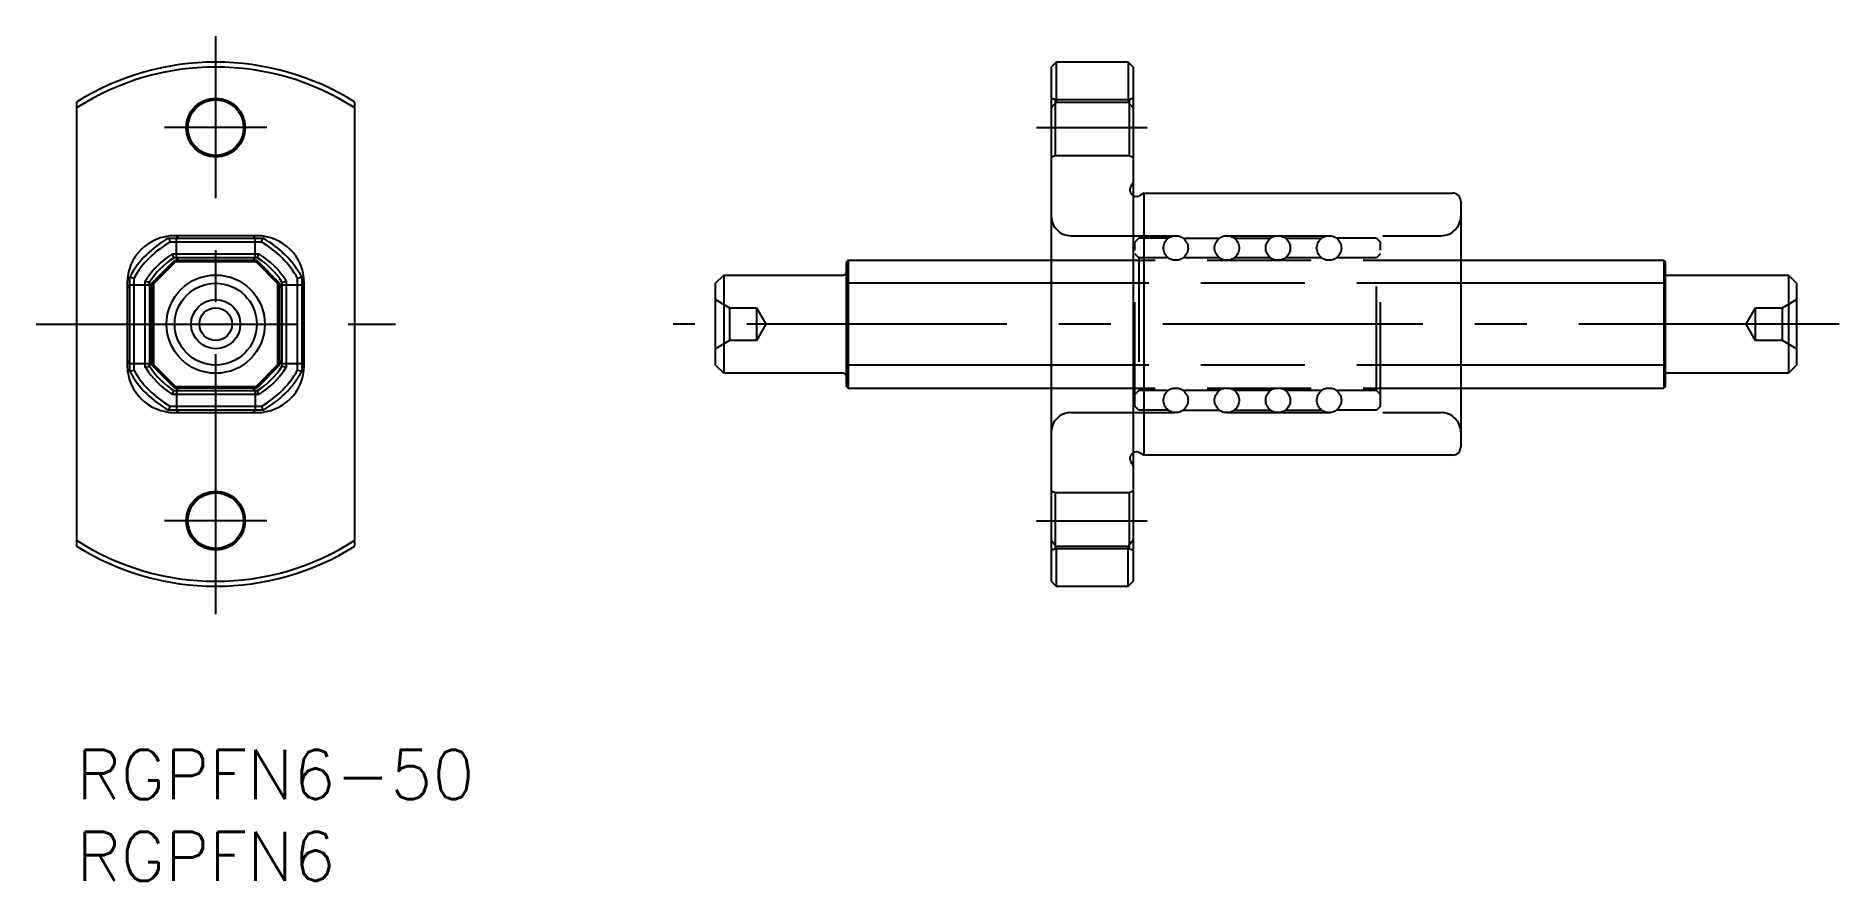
# Model space of a CAD drawing. Extents: x -2 to 108, y -8 to 44.
import ezdxf

# ---------------------------------------------------------------- set-up
doc = ezdxf.new("R2010")
doc.units = 0
doc.header["$LTSCALE"] = 0.5
doc.linetypes.add('CENTER', pattern=[50.8, 31.75, -6.35, 6.35, -6.35])
doc.linetypes.add('DASHED', pattern=[19.05, 12.7, -6.35])
for name, color, linetype in [('MSM_CENTER', 1, 'CENTER'), ('MSM_CONTINUOUS', 7, 'CONTINUOUS'), ('MSM_DASHED', 4, 'DASHED'), ('MSM_PART_NUMBER', 7, 'CONTINUOUS')]:
    doc.layers.add(name, color=color, linetype=linetype)
doc.styles.get("Standard").update_dxf_attribs({"font": 'txt.shx', "height": 3, "bigfont": 'bigfont.shx'})

# ---------------------------------------------------------------- blocks, each defined once
blk = doc.blocks.new('*U1')
at = {"layer": 'MSM_PART_NUMBER'}
blk.add_text('RGPFN6-50', height=3, dxfattribs=at).set_placement((0, -3))

msp = doc.modelspace()

# ---------------------------------------------------------------- linework, layer by layer
at = {"layer": 'MSM_CENTER'}
for p, q in [((8.5, 8.3), (8.5, 43.59)), ((11.62, 38), (5.38, 38)), ((58.61, 38), (65.36, 38)), ((-2.47, 26), (19.47, 26)), ((107.6, 26), (36.42, 26)), ((11.62, 14), (5.38, 14)), ((58.61, 14), (65.36, 14))]:
    msp.add_line(p, q, dxfattribs=at)
at = {"layer": 'MSM_CONTINUOUS'}
for p, q in [((59.81, 42), (59.51, 41.7)), ((64.21, 42), (59.81, 42)), ((59.81, 42), (59.81, 39.56)), ((64.51, 41.7), (64.21, 42)), ((64.21, 42), (64.21, 39.56)), ((59.51, 41.7), (59.51, 10.3)), ((64.51, 41.7), (64.51, 10.3)), ((0, 39.56), (0, 12.44)), ((17, 12.44), (17, 39.56)), ((59.51, 39.2), (59.81, 39.56)), ((59.81, 39.56), (64.21, 39.56)), ((64.51, 39.2), (64.21, 39.56)), ((65.16, 34), (64.91, 33.85)), ((65.16, 34), (84.01, 34)), ((65.16, 34), (65.16, 18)), ((84.51, 33.5), (84.51, 18.5)), ((5.63, 31.25), (11.38, 31.25)), ((5.63, 31.25), (5.71, 31)), ((11.3, 31), (5.71, 31)), ((11.01, 31.4), (5.99, 31.4)), ((11.3, 31), (11.38, 31.25)), ((4.6, 28.5), (6, 29.9)), ((6.04, 29.8), (4.7, 28.46)), ((5.86, 30.3), (11.14, 30.3)), ((5.95, 30.05), (5.86, 30.3)), ((11.05, 30.05), (5.95, 30.05)), ((6, 29.9), (11, 29.9)), ((6.04, 29.8), (6, 29.9)), ((10.96, 29.8), (6.04, 29.8)), ((10.96, 29.8), (11, 29.9)), ((10.96, 29.8), (12.3, 28.46)), ((11, 29.9), (12.4, 28.5)), ((11.05, 30.05), (11.14, 30.3)), ((47.11, 29.9), (47.01, 29.8)), ((47.01, 22.2), (47.01, 29.8)), ((47.11, 29.9), (59.51, 29.9)), ((47.11, 29.9), (47.11, 22.1)), ((84.51, 29.9), (96.91, 29.9)), ((96.91, 29.9), (96.91, 22.1)), ((96.91, 29.9), (97.01, 29.8)), ((97.01, 22.2), (97.01, 29.8)), ((3.25, 23.12), (3.25, 28.88)), ((3.25, 28.88), (3.5, 28.8)), ((3.5, 28.8), (3.5, 23.2)), ((4.2, 23.36), (4.2, 28.64)), ((4.2, 28.64), (4.45, 28.55)), ((12.55, 28.55), (12.8, 28.64)), ((12.8, 28.64), (12.8, 23.36)), ((13.5, 28.8), (13.75, 28.88)), ((13.5, 23.2), (13.5, 28.8)), ((13.75, 28.88), (13.75, 23.12)), ((39.01, 28.5), (39.51, 29)), ((39.51, 29), (46.81, 29)), ((39.51, 29), (39.51, 23)), ((97.01, 29), (104.51, 29)), ((104.51, 29), (104.51, 23)), ((105.01, 28.5), (104.51, 29)), ((3.1, 28.51), (3.1, 23.44)), ((4.45, 28.55), (4.45, 23.45)), ((4.6, 23.5), (4.6, 28.5)), ((4.6, 28.5), (4.7, 28.46)), ((4.7, 28.46), (4.7, 23.54)), ((12.3, 28.46), (12.4, 28.5)), ((12.3, 23.54), (12.3, 28.46)), ((12.4, 28.5), (12.4, 23.5)), ((12.55, 23.45), (12.55, 28.55)), ((13.9, 23.49), (13.9, 28.51)), ((39.01, 23.5), (39.01, 28.5)), ((47.11, 28.5), (47.01, 28.46)), ((59.51, 28.5), (47.11, 28.5)), ((96.91, 28.5), (84.51, 28.5)), ((96.91, 28.5), (97.01, 28.46)), ((105.01, 28.5), (105.01, 23.5)), ((3.25, 23.12), (3.5, 23.2)), ((4.2, 23.36), (4.45, 23.45)), ((4.6, 23.5), (4.7, 23.54)), ((6, 22.1), (4.6, 23.5)), ((4.7, 23.54), (6.04, 22.2)), ((10.96, 22.2), (12.3, 23.54)), ((12.4, 23.5), (11, 22.1)), ((12.3, 23.54), (12.4, 23.5)), ((12.55, 23.45), (12.8, 23.36)), ((13.5, 23.2), (13.75, 23.12)), ((39.01, 23.5), (39.51, 23)), ((47.01, 23.54), (47.11, 23.5)), ((59.51, 23.5), (47.11, 23.5)), ((96.91, 23.5), (84.51, 23.5)), ((96.91, 23.5), (97.01, 23.54)), ((105.01, 23.5), (104.51, 23)), ((6, 22.1), (6.04, 22.2)), ((11, 22.1), (6, 22.1)), ((6.04, 22.2), (10.96, 22.2)), ((11, 22.1), (10.96, 22.2)), ((46.81, 23), (39.51, 23)), ((47.01, 22.2), (47.11, 22.1)), ((47.11, 22.1), (59.51, 22.1)), ((84.51, 22.1), (96.91, 22.1)), ((97.01, 22.2), (96.91, 22.1)), ((104.51, 23), (97.01, 23)), ((5.63, 20.75), (5.71, 21)), ((5.71, 21), (11.3, 21)), ((5.86, 21.7), (5.95, 21.95)), ((11.14, 21.7), (5.86, 21.7)), ((5.95, 21.95), (11.05, 21.95)), ((11.14, 21.7), (11.05, 21.95)), ((11.3, 21), (11.38, 20.75)), ((11.38, 20.75), (5.63, 20.75)), ((5.99, 20.6), (11.07, 20.6)), ((65.16, 18), (64.91, 18.15)), ((84.01, 18), (65.16, 18)), ((59.51, 12.8), (59.81, 12.44)), ((59.81, 12.44), (59.81, 10)), ((59.81, 12.44), (64.21, 12.44)), ((64.51, 12.8), (64.21, 12.44)), ((64.21, 10), (64.21, 12.44)), ((59.51, 10.3), (59.81, 10)), ((59.81, 10), (64.21, 10)), ((64.21, 10), (64.51, 10.3))]:
    msp.add_line(p, q, dxfattribs=at)
for centre, radius in [((8.5, 38), 1.8), ((8.5, 38), 1.7), ((8.5, 26), 3), ((8.5, 26), 2.5), ((8.5, 26), 1.5), ((8.5, 26), 1), ((8.5, 14), 1.8), ((8.5, 14), 1.7)]:
    msp.add_circle(centre, radius, dxfattribs=at)
for centre, radius, start, end in [((8.5, 26), 16, 57.91, 122.09), ((8.5, 26), 15.7, 57.2209, 122.7791), ((64.71, 34.2), 0.4, 240, 299.9554), ((84.01, 33.5), 0.5, 0, 90), ((5.99, 28.51), 2.89, 90, 180), ((8.5, 26), 5.99, 118.7119, 151.2881), ((8.5, 26), 5.73, 119.2148, 150.7852), ((6.3, 31.2), 0.2, 90, 165.5225), ((10.7, 31.2), 0.2, 14.4775, 90), ((11.01, 28.51), 2.89, 0, 90), ((8.5, 26), 5.73, 29.2148, 60.7852), ((8.5, 26), 5.99, 28.7119, 61.2881), ((8.5, 26), 5.04, 121.5278, 148.4722), ((8.5, 26), 4.79, 122.1973, 147.8027), ((6.3, 30.1), 0.2, 194.4776, 270), ((10.7, 30.1), 0.2, 270, 345.5224), ((8.5, 26), 4.79, 32.1973, 57.8027), ((8.5, 26), 5.04, 31.5278, 58.4722), ((46.81, 29.2), 0.2, 270, 0), ((3.3, 28.2), 0.2, 104.4775, 180), ((4.4, 28.2), 0.2, 360, 75.5224), ((12.6, 28.2), 0.2, 104.4776, 180), ((13.7, 28.2), 0.2, 0, 75.5225), ((3.3, 23.8), 0.2, 180, 255.5225), ((5.99, 23.49), 2.89, 181.1332, 269.9915), ((8.5, 26), 5.99, 208.7119, 241.2881), ((8.5, 26), 5.73, 209.2148, 240.7852), ((8.5, 26), 5.04, 211.5278, 238.4722), ((4.4, 23.8), 0.2, 284.4776, 0), ((8.5, 26), 4.79, 212.1973, 237.8027), ((11.01, 23.49), 2.89, 270.0197, 359.9915), ((8.5, 26), 4.79, 302.1973, 327.8027), ((8.5, 26), 5.04, 301.5278, 328.4722), ((8.5, 26), 5.73, 299.2148, 330.7852), ((8.5, 26), 5.99, 298.7119, 331.2881), ((12.6, 23.8), 0.2, 180, 255.5224), ((13.7, 23.8), 0.2, 284.4775, 0), ((6.3, 21.9), 0.2, 90, 165.5224), ((10.7, 21.9), 0.2, 14.4776, 90), ((46.81, 22.8), 0.2, 0, 90), ((6.3, 20.8), 0.2, 194.4775, 270), ((10.7, 20.8), 0.2, 270, 345.5225), ((64.71, 17.8), 0.4, 60, 120), ((84.01, 18.5), 0.5, 270, 0), ((8.5, 26), 15.7, 237.2209, 302.7791), ((8.5, 26), 16, 237.91, 302.09)]:
    msp.add_arc(centre, radius, start, end, dxfattribs=at)
at = {"layer": 'MSM_DASHED'}
for p, q in [((59.75, 39.7), (59.51, 39.8)), ((59.75, 39.7), (59.75, 36.3)), ((64.27, 39.7), (59.75, 39.7)), ((64.51, 39.8), (64.27, 39.7)), ((64.27, 39.7), (64.27, 36.3)), ((59.51, 36.2), (59.75, 36.3)), ((59.75, 36.3), (64.27, 36.3)), ((64.27, 36.3), (64.51, 36.2)), ((64.36, 34.4), (64.51, 34.65)), ((6.1, 30.1), (6.1, 31.2)), ((10.9, 30.1), (10.9, 31.2)), ((60.71, 31.4), (83.31, 31.4)), ((64.86, 31.25), (64.61, 31)), ((64.61, 21), (64.61, 31)), ((66.66, 31.25), (64.86, 31.25)), ((67.56, 31.25), (69.78, 31.25)), ((70.68, 31.25), (72.9, 31.25)), ((73.8, 31.25), (76.02, 31.25)), ((79.36, 31.25), (76.92, 31.25)), ((79.36, 31.25), (79.61, 31)), ((79.61, 21), (79.61, 31)), ((59.51, 29.9), (84.51, 29.9)), ((64.86, 30.05), (64.61, 30.3)), ((66.66, 30.05), (64.86, 30.05)), ((64.86, 30.05), (64.86, 21.95)), ((69.78, 30.05), (67.56, 30.05)), ((72.9, 30.05), (70.68, 30.05)), ((76.02, 30.05), (73.8, 30.05)), ((79.36, 30.05), (76.92, 30.05)), ((79.61, 30.3), (79.36, 30.05)), ((79.36, 21.95), (79.36, 30.05)), ((3.3, 28.4), (4.4, 28.4)), ((12.6, 28.4), (13.7, 28.4)), ((84.51, 28.5), (59.51, 28.5)), ((39.01, 27.5), (39.87, 27)), ((39.87, 27), (41.51, 27)), ((39.87, 27), (39.87, 25)), ((41.51, 27), (42.08, 26)), ((41.51, 27), (41.51, 25)), ((101.93, 26), (102.51, 27)), ((102.51, 27), (104.14, 27)), ((102.51, 25), (102.51, 27)), ((104.14, 27), (105.01, 27.5)), ((104.14, 25), (104.14, 27)), ((42.08, 26), (41.51, 25)), ((102.51, 25), (101.93, 26)), ((39.87, 25), (39.01, 24.5)), ((41.51, 25), (39.87, 25)), ((104.14, 25), (102.51, 25)), ((105.01, 24.5), (104.14, 25)), ((3.3, 23.6), (4.4, 23.6)), ((12.6, 23.6), (13.7, 23.6)), ((84.51, 23.5), (59.51, 23.5)), ((59.51, 22.1), (84.51, 22.1)), ((6.1, 21.9), (6.1, 20.8)), ((10.9, 21.9), (10.9, 20.8)), ((64.86, 21.95), (64.61, 21.7)), ((64.86, 20.75), (64.61, 21)), ((66.66, 21.95), (64.86, 21.95)), ((69.78, 21.95), (67.56, 21.95)), ((72.9, 21.95), (70.68, 21.95)), ((76.02, 21.95), (73.8, 21.95)), ((79.36, 21.95), (76.92, 21.95)), ((79.36, 21.95), (79.61, 21.7)), ((79.61, 21), (79.36, 20.75)), ((60.71, 20.6), (83.31, 20.6)), ((66.66, 20.75), (64.86, 20.75)), ((67.56, 20.75), (69.78, 20.75)), ((70.68, 20.75), (72.9, 20.75)), ((73.8, 20.75), (76.02, 20.75)), ((79.36, 20.75), (76.92, 20.75)), ((64.36, 17.6), (64.51, 17.35)), ((59.75, 15.7), (59.51, 15.8)), ((64.27, 15.7), (59.75, 15.7)), ((59.75, 15.7), (59.75, 12.3)), ((64.51, 15.8), (64.27, 15.7)), ((64.27, 15.7), (64.27, 12.3)), ((59.51, 12.2), (59.75, 12.3)), ((59.75, 12.3), (64.27, 12.3)), ((64.27, 12.3), (64.51, 12.2))]:
    msp.add_line(p, q, dxfattribs=at)
for centre in [(67.11, 30.65), (70.23, 30.65), (73.35, 30.65), (76.47, 30.65), (67.11, 21.35), (70.23, 21.35), (73.35, 21.35), (76.47, 21.35)]:
    msp.add_circle(centre, 0.75, dxfattribs=at)
for centre, radius, start, end in [((64.71, 34.2), 0.4, 149.9675, 240), ((60.71, 32.6), 1.2, 180, 270), ((83.31, 32.6), 1.2, 270, 0), ((6.3, 31.2), 0.2, 165.5225, 180), ((10.7, 31.2), 0.2, 0, 14.4775), ((6.3, 30.1), 0.2, 180, 194.4776), ((10.7, 30.1), 0.2, 345.5224, 0), ((3.3, 28.2), 0.2, 90, 104.4775), ((4.4, 28.2), 0.2, 75.5224, 90), ((12.6, 28.2), 0.2, 90, 104.4776), ((13.7, 28.2), 0.2, 75.5225, 90), ((3.3, 23.8), 0.2, 255.5225, 270), ((4.4, 23.8), 0.2, 270, 284.4776), ((12.6, 23.8), 0.2, 255.5224, 270), ((13.7, 23.8), 0.2, 270, 284.4775), ((6.3, 21.9), 0.2, 165.5224, 180), ((10.7, 21.9), 0.2, 360, 14.4776), ((6.3, 20.8), 0.2, 180, 194.4775), ((10.7, 20.8), 0.2, 345.5225, 360), ((60.71, 19.4), 1.2, 90, 180), ((83.31, 19.4), 1.2, 0, 90), ((64.71, 17.8), 0.4, 120, 210.0325)]:
    msp.add_arc(centre, radius, start, end, dxfattribs=at)

# ---------------------------------------------------------------- block references
at = {"layer": 'MSM_CONTINUOUS'}
msp.add_blockref('*U1', (0, 0), dxfattribs=at)

# ---------------------------------------------------------------- texts
at = {"layer": 'MSM_PART_NUMBER'}
msp.add_text('RGPFN6', height=3, dxfattribs=at).set_placement((0, -8))

doc.saveas('drawing.dxf')
